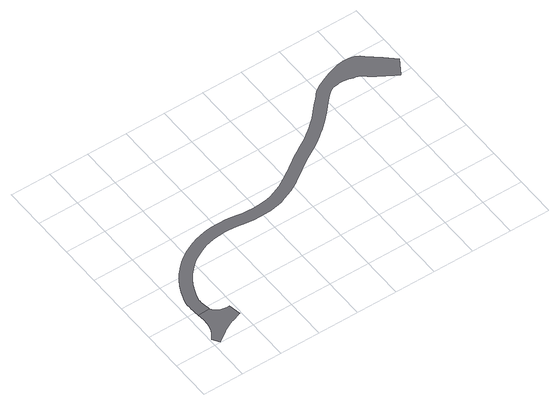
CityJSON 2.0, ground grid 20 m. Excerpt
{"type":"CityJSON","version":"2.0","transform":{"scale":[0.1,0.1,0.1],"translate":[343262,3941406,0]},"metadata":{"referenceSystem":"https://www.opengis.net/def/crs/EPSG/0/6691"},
"CityObjects":{
"road1":{"type":"Road","geometry":[{"type":"MultiSurface","lod":"1","boundaries":[[[0,1,2,3,4,5,6,7,8,9,10,11,12,13,14,15,16,17,18,19,20,21,22,23,24,25,26,27,28,29,30,31,32,33,34,35,36,37,38,39,40]]]}]},
"road2":{"type":"Road","attributes":{"RoadStructureAttribute.sectionType":"1"},"geometry":[{"type":"MultiSurface","lod":"1","boundaries":[[[41,42,43,44,45,46,47,48,49,50,51,52,53,54,55,56,57,58,59,60,61,62,63,64,65,66,67,68,69,70,71,72,73,74,75,76,77,78,79,80,81,82,83,84,85,86,87,88,89,90,91,92,93,94,95,96,97,98,99,100,101,102,103,104,105,106,107,108,109,110,111,112,113,114,115,116,117,118,119,120,121,122,123,124,125,126,127,128,129,130,131,132,133,134,135,136,137,138,139,140,141,142,143,144,145,146,147,148,149,150,151,152,153,154,155,156,157,158,159,160,161,162,163,164,165,166,167,168,169,170,171,172,173,174,175,176,177,178,179,180,181,182,183,184,185,186,187,188,189,190,191,192,193,194,195,196,197,198,199,200,201,202,203,204,205,206,207,208,209,210,211,212,213,214,215,216,0,40]]]}]}
},
"vertices":[
[43,180,0],[44,164,0],[45,158,0],[46,149,0],[47,139,0],[47,129,0],[47,119,0],[45,109,0],[42,98,0],[38,87,0],[34,76,0],[29,66,0],[23,57,0],[18,49,0],[13,42,0],[8,38,0],[31,4,0],[82,38,0],[87,42,0],[93,46,0],[101,50,0],[109,55,0],[119,60,0],[129,65,0],[139,69,0],[150,72,0],[160,75,0],[168,78,0],[175,80,0],[191,87,0],[192,87,0],[181,148,0],[168,148,0],[154,149,0],[141,152,0],[129,158,0],[123,161,0],[117,166,0],[112,170,0],[107,176,0],[104,183,0],
[102,192,0],[100,201,0],[98,210,0],[97,223,0],[96,234,0],[96,243,0],[96,248,0],[97,259,0],[100,271,0],[105,284,0],[110,299,0],[114,309,0],[118,318,0],[122,327,0],[127,336,0],[142,361,0],[159,384,0],[178,405,0],[198,424,0],[204,429,0],[218,440,0],[240,454,0],[264,467,0],[288,477,0],[307,484,0],[327,490,0],[348,495,0],[369,498,0],[387,500,0],[407,500,0],[428,500,0],[449,499,0],[472,496,0],[498,493,0],[527,488,0],[557,486,0],[586,485,0],[616,485,0],[647,487,0],[678,492,0],[705,499,0],[729,508,0],[752,518,0],[775,528,0],[797,540,0],[819,553,0],[838,566,0],[858,579,0],[877,592,0],[896,606,0],[915,619,0],[932,631,0],[957,646,0],[984,662,0],[1012,679,0],[1040,698,0],[1055,710,0],[1070,721,0],[1085,732,0],[1100,745,0],[1130,773,0],[1157,801,0],[1183,829,0],[1208,855,0],[1218,865,0],[1227,875,0],[1234,882,0],[1239,886,0],[1246,891,0],[1255,896,0],[1267,901,0],[1293,905,0],[1296,906,0],[1303,907,0],[1313,908,0],[1323,908,0],[1330,907,0],[1336,905,0],[1342,904,0],[1349,902,0],[1359,899,0],[1369,897,0],[1379,894,0],[1389,891,0],[1406,882,0],[1422,870,0],[1437,858,0],[1453,846,0],[1485,826,0],[1519,807,0],[1541,795,0],[1589,872,0],[1537,918,0],[1478,969,0],[1463,982,0],[1453,988,0],[1443,993,0],[1430,997,0],[1415,1000,0],[1401,1001,0],[1387,1001,0],[1373,1000,0],[1355,996,0],[1329,988,0],[1299,978,0],[1267,965,0],[1264,963,0],[1242,953,0],[1230,947,0],[1217,940,0],[1205,932,0],[1195,924,0],[1186,915,0],[1177,905,0],[1167,895,0],[1141,868,0],[1116,840,0],[1090,813,0],[1062,788,0],[1049,776,0],[1035,766,0],[1021,755,0],[1007,745,0],[981,727,0],[954,711,0],[927,695,0],[901,678,0],[882,665,0],[863,652,0],[845,639,0],[826,626,0],[807,614,0],[788,601,0],[769,590,0],[749,579,0],[729,570,0],[709,561,0],[688,554,0],[666,548,0],[640,544,0],[614,542,0],[587,542,0],[561,543,0],[534,545,0],[507,549,0],[480,553,0],[452,556,0],[430,557,0],[407,557,0],[384,556,0],[362,555,0],[338,551,0],[314,545,0],[290,539,0],[267,530,0],[239,518,0],[211,503,0],[185,486,0],[161,467,0],[137,444,0],[120,426,0],[114,419,0],[94,392,0],[77,364,0],[72,353,0],[66,342,0],[61,331,0],[57,319,0],[51,303,0],[45,286,0],[41,270,0],[39,253,0],[39,241,0],[39,229,0],[41,217,0],[42,206,0]
]}
